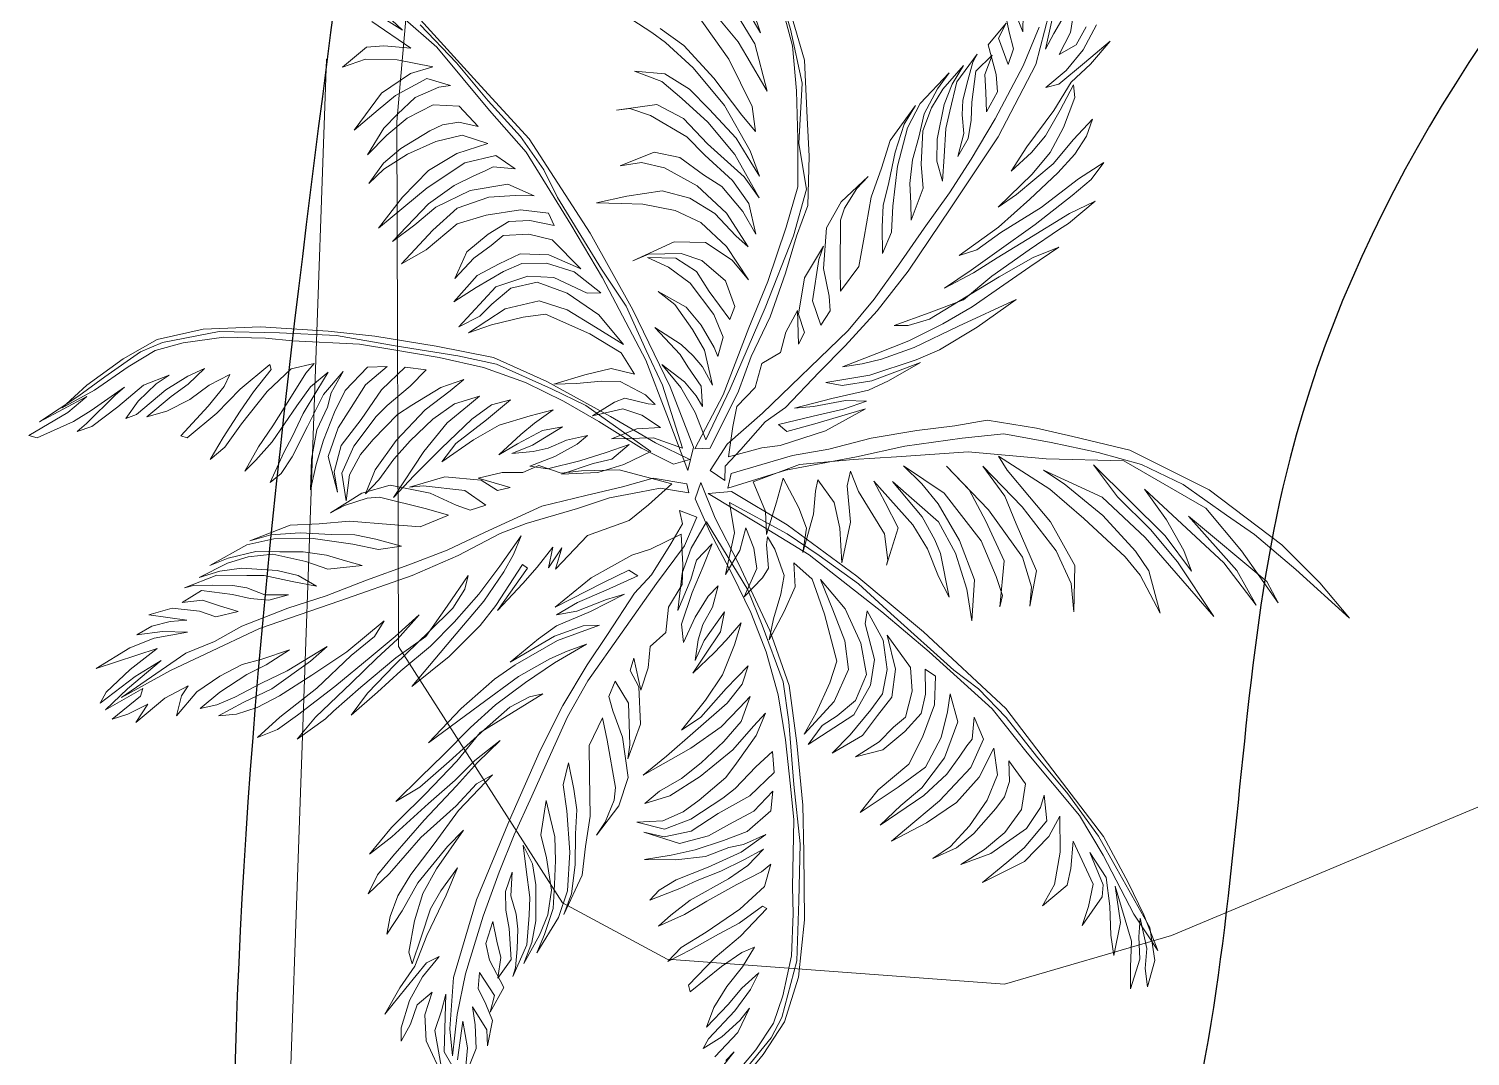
# Model space of a CAD drawing. Header units: millimetres. Extents: x 72 to 2826, y -203 to 794.
# Drawn here: x 1674.65 to 1683.88, y 337.68 to 344.25 of the extents above; entities that cross this region are included whole.
import ezdxf

# ---------------------------------------------------------------- set-up
doc = ezdxf.new("R2010")
doc.units = ezdxf.units.MM
doc.layers.add('01_Fina', color=250, linetype='Continuous', lineweight=15)
doc.layers.add('2D VEGETACION', color=74, linetype='Continuous', lineweight=5)

# ---------------------------------------------------------------- blocks, each defined once
blk = doc.blocks.new('A-19')
at = {"layer": '2D VEGETACION'}
for points in [[(0.0015, 0.0278), (-0.0009, 0.1149), (0.0033, 0.1653), (0.003, 0.2253), (0.0087, 0.2883), (0.0156, 0.3399), (0.0192, 0.3846), (0.0468, 0.4471), (0.0704, 0.4926), (0.1082, 0.5631), (0.1877, 0.6544), (0.2856, 0.7318), (0.3487, 0.7691), (0.4059, 0.796), (0.3228, 0.7418), (0.2623, 0.6993), (0.2272, 0.6687), (0.1717, 0.6222), (0.131, 0.5739), (0.1002, 0.5207), (0.071, 0.4617), (0.0431, 0.4023), (0.0344, 0.3455), (0.0252, 0.267), (0.0228, 0.1992), (0.0162, 0.1014), (0.02, 0.0183), (0.0015, 0.0278), (0.0015, 0.0278)], [(0.0203, 0.0539), (0.0636, 0.0603), (0.0947, 0.0535), (0.0553, 0.0779), (0.0256, 0.0951), (0.0702, 0.1054), (0.0999, 0.1087), (0.1309, 0.0953), (0.0837, 0.1225), (0.0539, 0.1332), (0.0397, 0.1405), (0.0753, 0.154), (0.1114, 0.1528), (0.1577, 0.1435), (0.1069, 0.169), (0.058, 0.1771), (0.0395, 0.1866), (0.0691, 0.1899), (0.134, 0.2097), (0.1704, 0.2054), (0.1764, 0.2018), (0.131, 0.2298), (0.0929, 0.2215), (0.061, 0.214), (0.1319, 0.2506), (0.1687, 0.2615), (0.2093, 0.2667), (0.2403, 0.2738), (0.1795, 0.2774), (0.1594, 0.2744), (0.1248, 0.2656), (0.0676, 0.2386), (0.137, 0.2853), (0.1843, 0.2969), (0.2357, 0.2996), (0.2795, 0.2955), (0.226, 0.3133), (0.1688, 0.3068), (0.1128, 0.2911), (0.0811, 0.2762), (0.0507, 0.2586), (0.1009, 0.3027), (0.1769, 0.3353), (0.2293, 0.3428), (0.2563, 0.3448), (0.2705, 0.3375), (0.2109, 0.3589), (0.1524, 0.3485), (0.1051, 0.337), (0.0659, 0.3152), (0.1382, 0.3558), (0.2128, 0.3845), (0.2551, 0.3862), (0.2797, 0.3773), (0.2353, 0.3984), (0.1663, 0.3873), (0.1258, 0.3822), (0.0788, 0.3632), (0.1458, 0.4013), (0.2156, 0.431), (0.2641, 0.4399), (0.3027, 0.4334), (0.2418, 0.4509), (0.1757, 0.4337), (0.1352, 0.4146), (0.0921, 0.3943), (0.0706, 0.3874), (0.132, 0.4442), (0.1824, 0.4788), (0.2477, 0.5203), (0.2767, 0.534), (0.334, 0.5471), (0.274, 0.5467), (0.2437, 0.5357), (0.1851, 0.5048), (0.1298, 0.4647), (0.1049, 0.4423), (0.1609, 0.5106), (0.2289, 0.5534), (0.357, 0.617), (0.2719, 0.5877), (0.22, 0.5632), (0.1653, 0.5309), (0.1148, 0.5103), (0.2334, 0.5803), (0.2892, 0.6034), (0.2595, 0.6001), (0.2127, 0.5877), (0.1644, 0.5692), (0.2894, 0.6486), (0.3566, 0.6771), (0.3041, 0.6631), (0.2156, 0.6181), (0.3288, 0.6995), (0.3608, 0.707), (0.2796, 0.6762), (0.2109, 0.6439), (0.1201, 0.5516), (0.0908, 0.4495), (0.0545, 0.3486), (0.0366, 0.252), (0.0253, 0.1939), (0.0132, 0.1215), (0.0203, 0.0539), (0.0203, 0.0539)], [(-0.0211, 0.0301), (-0.0218, 0.0771), (-0.0186, 0.1022), (-0.0223, 0.1672), (-0.0379, 0.2276), (-0.0352, 0.1557), (-0.0348, 0.1161), (-0.0467, 0.1072), (-0.0461, 0.156), (-0.0447, 0.1986), (-0.0474, 0.2317), (-0.0558, 0.204), (-0.0586, 0.1597), (-0.0627, 0.1341), (-0.0628, 0.1868), (-0.0611, 0.2381), (-0.0666, 0.2678), (-0.0798, 0.3164), (-0.0723, 0.2457), (-0.0767, 0.205), (-0.0863, 0.1843), (-0.0806, 0.2451), (-0.0851, 0.3117), (-0.0904, 0.3458), (-0.107, 0.4036), (-0.1304, 0.4646), (-0.1149, 0.3794), (-0.1021, 0.3134), (-0.0979, 0.2659), (-0.0981, 0.2389), (-0.1013, 0.2116), (-0.1067, 0.2618), (-0.1126, 0.3085), (-0.1236, 0.3592), (-0.1361, 0.4038), (-0.1541, 0.4534), (-0.1688, 0.4938), (-0.1848, 0.539), (-0.18, 0.5014), (-0.1664, 0.4498), (-0.1478, 0.3876), (-0.1344, 0.3433), (-0.133, 0.3128), (-0.1382, 0.2942), (-0.1427, 0.3448), (-0.148, 0.395), (-0.1696, 0.4407), (-0.1918, 0.4991), (-0.2085, 0.546), (-0.213, 0.5601), (-0.2333, 0.6032), (-0.226, 0.5647), (-0.2061, 0.4999), (-0.1919, 0.4539), (-0.1802, 0.4175), (-0.1703, 0.3737), (-0.1846, 0.4154), (-0.2002, 0.4553), (-0.2232, 0.5155), (-0.2488, 0.5744), (-0.2633, 0.6052), (-0.2815, 0.6278), (-0.2685, 0.5887), (-0.2437, 0.5294), (-0.2243, 0.4676), (-0.2095, 0.4295), (-0.2083, 0.4042), (-0.2321, 0.4661), (-0.2584, 0.5172), (-0.2834, 0.5634), (-0.3023, 0.5921), (-0.3223, 0.6139), (-0.3428, 0.6279), (-0.3223, 0.5956), (-0.297, 0.5602), (-0.2692, 0.5013), (-0.2589, 0.4728), (-0.2907, 0.5288), (-0.3131, 0.5602), (-0.3416, 0.5865), (-0.3772, 0.6117), (-0.3945, 0.6143), (-0.3659, 0.5879), (-0.3366, 0.5598), (-0.3197, 0.5355), (-0.3018, 0.5021), (-0.3285, 0.5314), (-0.3674, 0.5797), (-0.3989, 0.6122), (-0.416, 0.6439), (-0.4396, 0.6779), (-0.4201, 0.6366), (-0.4006, 0.5953), (-0.4006, 0.577), (-0.4159, 0.6095), (-0.4374, 0.6392), (-0.466, 0.6655)], [(-0.4667, 0.6512), (-0.4467, 0.6316), (-0.4399, 0.6057), (-0.4647, 0.6285), (-0.497, 0.6423)], [(-0.4891, 0.6256), (-0.4691, 0.606), (-0.4516, 0.5895), (-0.5213, 0.6254)], [(-0.506, 0.5724), (-0.4822, 0.5654), (-0.5197, 0.5606)], [(-0.5109, 0.5486), (-0.4865, 0.5472), (-0.463, 0.5475), (-0.4442, 0.5349), (-0.4821, 0.531), (-0.4992, 0.5466), (-0.4768, 0.5152), (-0.435, 0.5156), (-0.4116, 0.5115), (-0.3886, 0.4901), (-0.415, 0.496), (-0.4389, 0.5008), (-0.4616, 0.517), (-0.4465, 0.4897), (-0.4068, 0.474), (-0.3831, 0.4669), (-0.3598, 0.4564), (-0.3398, 0.4368), (-0.3677, 0.4527), (-0.3933, 0.4567), (-0.4123, 0.4628), (-0.4368, 0.476), (-0.4591, 0.4891), (-0.4685, 0.4976), (-0.4385, 0.4612), (-0.4024, 0.4417), (-0.3809, 0.4303), (-0.3442, 0.4186), (-0.3122, 0.4079), (-0.3409, 0.4072), (-0.3695, 0.4153), (-0.4129, 0.4367), (-0.4373, 0.4543), (-0.4582, 0.4756), (-0.4337, 0.4398), (-0.4129, 0.4185), (-0.3855, 0.3991), (-0.3414, 0.3855), (-0.3098, 0.38), (-0.2713, 0.353), (-0.2942, 0.3583), (-0.3206, 0.3641), (-0.3508, 0.3757), (-0.3787, 0.3916), (-0.4075, 0.407), (-0.4361, 0.4333), (-0.4534, 0.4542), (-0.4228, 0.4052), (-0.3947, 0.3798), (-0.3478, 0.3534), (-0.2965, 0.3336), (-0.2624, 0.3228), (-0.2372, 0.3035), (-0.2726, 0.3126), (-0.3003, 0.321), (-0.3291, 0.3365), (-0.3669, 0.3552), (-0.4008, 0.3768), (-0.4216, 0.3982), (-0.384, 0.3525), (-0.3505, 0.3317), (-0.3158, 0.3083), (-0.265, 0.285), (-0.228, 0.268), (-0.2017, 0.2352), (-0.232, 0.2425), (-0.296, 0.2596), (-0.3102, 0.269), (-0.3318, 0.2922), (-0.344, 0.3112), (-0.3198, 0.2667), (-0.2904, 0.2386), (-0.2378, 0.2204), (-0.1991, 0.2182), (-0.1792, 0.2147), (-0.1635, 0.1974), (-0.1988, 0.1947), (-0.2513, 0.2172), (-0.2672, 0.228), (-0.2319, 0.192), (-0.1858, 0.1718), (-0.1597, 0.1734), (-0.1464, 0.1613), (-0.191, 0.1715), (-0.1663, 0.1487), (-0.1414, 0.1346), (-0.1334, 0.1062), (-0.1037, 0.089), (-0.0849, 0.0581), (-0.0599, 0.0462), (-0.0211, 0.0301), (-0.0211, 0.0301)], [(-0.1021, 0.179), (-0.1281, 0.2227), (-0.1634, 0.277), (-0.2052, 0.3315), (-0.2743, 0.4096), (-0.3519, 0.4967), (-0.4346, 0.5717), (-0.4961, 0.6061)], [(-0.4825, 0.5889), (-0.4372, 0.5543), (-0.3767, 0.499), (-0.3316, 0.4536), (-0.2943, 0.4131), (-0.2566, 0.3674), (-0.2163, 0.3208), (-0.1795, 0.2769), (-0.1474, 0.2318), (-0.0676, 0.0899), (-0.0385, 0.0327), (-0.0096, 0.0011), (0.0086, 0.0172), (-0.01, 0.0224), (-0.0268, 0.0489), (-0.055, 0.0905), (-0.0668, 0.1225), (-0.1021, 0.179), (-0.1021, 0.179)], [(0.0257, 0.022), (0.0889, 0.0841), (0.1807, 0.1586), (0.2771, 0.2277), (0.4069, 0.3105), (0.5049, 0.3513), (0.6099, 0.3954), (0.6794, 0.4121), (0.7275, 0.4219), (0.7794, 0.4281), (0.7229, 0.4089), (0.6345, 0.3888), (0.5741, 0.371), (0.4729, 0.3233), (0.4026, 0.2923), (0.3058, 0.2284), (0.2364, 0.1795), (0.1359, 0.1031), (0.0776, 0.0465), (0.0202, -0.0096), (0.0257, 0.022), (0.0257, 0.022)], [(0.0395, 0.0156), (0.0812, 0.0116), (0.1332, -0.0144), (0.1064, 0.0128), (0.0785, 0.0287), (0.1082, 0.0319), (0.1364, 0.0291), (0.1693, 0.0027), (0.1504, 0.0335), (0.1398, 0.0447), (0.1081, 0.0502), (0.0978, 0.0539), (0.1166, 0.0596), (0.155, 0.0626), (0.1782, 0.052), (0.2083, 0.034), (0.2349, 0.0207), (0.2026, 0.0506), (0.1735, 0.0735), (0.1415, 0.0799), (0.1693, 0.0984), (0.2199, 0.1029), (0.2864, 0.1031), (0.3126, 0.0864), (0.3476, 0.0577), (0.3714, 0.0346), (0.3387, 0.0858), (0.3011, 0.1154), (0.262, 0.1206), (0.2171, 0.1155), (0.1726, 0.1096), (0.2201, 0.132), (0.2708, 0.1409), (0.3142, 0.1377), (0.3446, 0.1144), (0.3587, 0.0845), (0.3664, 0.0612), (0.3867, 0.0364), (0.3631, 0.107), (0.3295, 0.1395), (0.2972, 0.1533), (0.2467, 0.1532), (0.2303, 0.1605), (0.2745, 0.1717), (0.3144, 0.1668), (0.345, 0.1522), (0.3623, 0.1314), (0.3881, 0.0951), (0.4065, 0.0651), (0.3932, 0.1115), (0.3721, 0.1381), (0.3526, 0.1633), (0.3169, 0.1777), (0.269, 0.1787), (0.3199, 0.1985), (0.352, 0.1921), (0.3838, 0.1748), (0.3929, 0.1555), (0.4076, 0.1312), (0.4194, 0.0948), (0.4194, 0.1335), (0.4028, 0.1687), (0.3843, 0.1966), (0.3602, 0.2089), (0.3273, 0.217), (0.3402, 0.2285), (0.3778, 0.2172), (0.4163, 0.1902), (0.4475, 0.1629), (0.4707, 0.1136), (0.4943, 0.0818), (0.474, 0.141), (0.4571, 0.1836), (0.423, 0.2148), (0.3912, 0.2321), (0.3684, 0.2417), (0.408, 0.2421), (0.4512, 0.212), (0.4829, 0.1721), (0.4991, 0.1378), (0.5183, 0.1039), (0.4938, 0.1719), (0.4738, 0.2097), (0.4543, 0.2328), (0.4429, 0.2457), (0.4361, 0.2554), (0.4076, 0.2656), (0.4399, 0.2701), (0.4728, 0.2437), (0.5064, 0.1907), (0.533, 0.1344), (0.5429, 0.1133), (0.5311, 0.1658), (0.5143, 0.2127), (0.4887, 0.2512), (0.4554, 0.2806), (0.4918, 0.2763), (0.5218, 0.2539), (0.5498, 0.2219), (0.5704, 0.1897), (0.5802, 0.162), (0.5744, 0.197), (0.5612, 0.2251), (0.5359, 0.2627), (0.5232, 0.2782), (0.5048, 0.2899), (0.4771, 0.2962), (0.5135, 0.3102), (0.5458, 0.2964), (0.5708, 0.2662), (0.5862, 0.2337), (0.5979, 0.1973), (0.5937, 0.2405), (0.5843, 0.2651), (0.5728, 0.2962), (0.5499, 0.322), (0.5349, 0.331), (0.5696, 0.3259), (0.5978, 0.2865), (0.6111, 0.2584), (0.6293, 0.2196), (0.616, 0.2822), (0.5913, 0.3232), (0.5682, 0.3446), (0.6158, 0.3326), (0.6567, 0.3143), (0.6806, 0.2911), (0.6619, 0.3307), (0.6408, 0.3412), (0.6059, 0.3538), (0.6692, 0.3654), (0.6972, 0.3517), (0.7203, 0.3368), (0.6894, 0.3727), (0.6739, 0.3783), (0.6263, 0.372), (0.6653, 0.385), (0.7044, 0.3798), (0.7429, 0.3711), (0.7711, 0.3682), (0.7294, 0.3883), (0.6795, 0.3938), (0.7578, 0.3964), (0.7915, 0.3865), (0.8209, 0.3788), (0.7845, 0.4014), (0.7546, 0.4078), (0.7304, 0.4157), (0.773, 0.4143), (0.7989, 0.405), (0.8241, 0.4018), (0.7915, 0.4209), (0.7463, 0.4254), (0.6574, 0.4017), (0.6076, 0.389), (0.5413, 0.3631), (0.4806, 0.3344), (0.419, 0.3076), (0.3714, 0.2808), (0.3386, 0.2546), (0.2419, 0.1907), (0.1915, 0.1583), (0.1405, 0.116), (0.101, 0.0812), (0.0395, 0.0156), (0.0395, 0.0156)], [(-0.0517, 0.006), (-0.0914, 0.0012), (-0.1295, -0.0092), (-0.1664, -0.0266), (-0.1358, -0.0025), (-0.113, 0.0083), (-0.0968, 0.0127), (-0.1241, 0.0181), (-0.1543, 0.007), (-0.1732, 0.0014), (-0.2177, -0.0228), (-0.1861, 0.006), (-0.1671, 0.0182), (-0.1495, 0.0265), (-0.1215, 0.0333), (-0.1707, 0.0348), (-0.2022, 0.0264), (-0.2413, 0.0112), (-0.2643, -0.0061), (-0.234, 0.0254), (-0.2049, 0.0391), (-0.1708, 0.0487), (-0.1577, 0.0506), (-0.1813, 0.0642), (-0.2145, 0.0593), (-0.2641, 0.0391), (-0.2929, 0.0159), (-0.3126, -0.0085), (-0.3022, 0.0287), (-0.2773, 0.0512), (-0.2466, 0.0614), (-0.2023, 0.079), (-0.2181, 0.0899), (-0.2552, 0.0864), (-0.2901, 0.0624), (-0.3064, 0.0375), (-0.3169, -0.0062), (-0.3135, -0.0293), (-0.3243, 0.0322), (-0.3125, 0.0733), (-0.2801, 0.1026), (-0.2484, 0.1175), (-0.3001, 0.0996), (-0.3408, 0.074), (-0.3654, 0.0441), (-0.385, 0.0036), (-0.3931, -0.0249), (-0.4025, -0.0573), (-0.4011, -0.0147), (-0.3961, 0.0339), (-0.3766, 0.0678), (-0.3477, 0.0954), (-0.3111, 0.1159), (-0.2921, 0.1281), (-0.3443, 0.111), (-0.3906, 0.0816), (-0.4258, 0.0446), (-0.4404, 0.0162), (-0.4437, -0.0133), (-0.45, 0.0364), (-0.434, 0.0687), (-0.4029, 0.0941), (-0.3812, 0.114), (-0.3407, 0.1331), (-0.3065, 0.1428), (-0.3492, 0.1442), (-0.3856, 0.1302), (-0.4284, 0.1025), (-0.4588, 0.0849), (-0.4998, 0.0441), (-0.516, 0.0192), (-0.5182, 0.001), (-0.5121, 0.0566), (-0.4845, 0.0868), (-0.4426, 0.1098), (-0.3861, 0.1472), (-0.3532, 0.1595), (-0.4192, 0.1423), (-0.4711, 0.1178), (-0.5113, 0.0914), (-0.5405, 0.0711), (-0.5639, 0.0386), (-0.55, 0.0775), (-0.521, 0.1051), (-0.488, 0.1239), (-0.44, 0.1498), (-0.4032, 0.1607), (-0.3817, 0.1676), (-0.4187, 0.1641), (-0.4875, 0.1456), (-0.5482, 0.117), (-0.591, 0.0893), (-0.6088, 0.0744), (-0.6412, 0.0452)], [(-0.6115, 0.0871), (-0.5805, 0.1125), (-0.5272, 0.1409), (-0.4688, 0.1652), (-0.4424, 0.1777), (-0.4766, 0.1819), (-0.547, 0.167), (-0.6155, 0.1412)], [(-0.615, 0.1629), (-0.5666, 0.1857), (-0.5447, 0.1918), (-0.4917, 0.2071), (-0.5583, 0.2069), (-0.6017, 0.1939)], [(-0.6271, 0.2023), (-0.5711, 0.218), (-0.6325, 0.2138)], [(-0.6481, 0.2559), (-0.5658, 0.2592), (-0.4902, 0.2562), (-0.4116, 0.2309), (-0.3486, 0.2251), (-0.2911, 0.192), (-0.2059, 0.13), (-0.1106, 0.0556), (-0.0517, 0.006), (-0.0517, 0.006)], [(-0.039, 0.0087), (-0.1047, 0.0659), (-0.1462, 0.0947), (-0.1923, 0.1332), (-0.2446, 0.1688), (-0.2897, 0.1959), (-0.3265, 0.2216), (-0.3913, 0.2404), (-0.4424, 0.2508), (-0.5199, 0.2669), (-0.6418, 0.2632)], [(-0.6059, 0.2554), (-0.5428, 0.2561), (-0.4821, 0.246), (-0.4181, 0.2311), (-0.3545, 0.2148), (-0.3051, 0.1854), (-0.2396, 0.1421), (-0.1848, 0.1013), (-0.1052, 0.0442), (-0.0434, -0.0116), (-0.039, 0.0087), (-0.039, 0.0087)], [(0.0228, -0.0288), (0.0033, -0.0157), (0.0551, -0.0089), (0.1244, 0.0065), (0.2228, 0.0249), (0.3021, 0.0316), (0.3811, 0.022), (0.4649, 0.0086), (0.5278, -0.0063), (0.6172, -0.0289), (0.6912, -0.0563), (0.7454, -0.0904), (0.7812, -0.1299), (0.8181, -0.1804)], [(0.8047, -0.1829), (0.7723, -0.1377), (0.7432, -0.1054), (0.7103, -0.0835), (0.6604, -0.0582), (0.6056, -0.0417), (0.5695, -0.0332), (0.4813, -0.0087), (0.4357, -0.0015), (0.3728, 0.0078), (0.3107, 0.014), (0.2496, 0.0129), (0.1922, 0.006), (0.1373, -0.005), (0.0714, -0.0205), (0.0228, -0.0288), (0.0228, -0.0288)], [(0.0571, -0.0214), (0.0868, -0.051), (0.1166, -0.0715), (0.1645, -0.0899), (0.128, -0.0622), (0.1044, -0.0481), (0.0881, -0.0216), (0.1152, -0.0415), (0.1457, -0.065), (0.1837, -0.0895), (0.2089, -0.0934), (0.1793, -0.0694), (0.1561, -0.0448), (0.1459, -0.0283), (0.1721, -0.0429), (0.1917, -0.0617), (0.2102, -0.0732), (0.2365, -0.0843), (0.2134, -0.0655), (0.1826, -0.0285), (0.2073, -0.0407), (0.233, -0.0694), (0.2524, -0.0917), (0.2327, -0.0559), (0.2204, -0.036), (0.2024, -0.0105), (0.2296, -0.0269), (0.2651, -0.053), (0.2924, -0.0842), (0.3241, -0.1263), (0.3136, -0.0962), (0.2843, -0.0526), (0.2618, -0.0161), (0.284, -0.0299), (0.3039, -0.0565), (0.3299, -0.1079), (0.3533, -0.1551), (0.3706, -0.1924), (0.3511, -0.12), (0.3333, -0.0726), (0.3144, -0.042), (0.3031, -0.0238), (0.3329, -0.0443), (0.3535, -0.0739), (0.3743, -0.1113), (0.388, -0.1428), (0.3971, -0.1761), (0.4084, -0.2), (0.407, -0.1643), (0.3919, -0.1176), (0.3676, -0.0652), (0.3434, -0.0298), (0.3307, -0.0091), (0.3569, -0.0295), (0.3867, -0.0648), (0.402, -0.084), (0.4229, -0.1271), (0.4325, -0.152), (0.4374, -0.1821), (0.4305, -0.2172), (0.4493, -0.1828), (0.4449, -0.1443), (0.4283, -0.0951), (0.4196, -0.0754), (0.3981, -0.0406), (0.3834, -0.0131), (0.4118, -0.0184), (0.4342, -0.0584), (0.4468, -0.1066), (0.461, -0.1481), (0.4591, -0.1858), (0.4461, -0.211), (0.4733, -0.168), (0.4731, -0.1269), (0.465, -0.0953), (0.4561, -0.0586), (0.4361, -0.0263), (0.4614, -0.0358), (0.4806, -0.0743), (0.4845, -0.1085), (0.4869, -0.1493), (0.486, -0.183), (0.4822, -0.2196), (0.4934, -0.1784), (0.4994, -0.1381), (0.4955, -0.104), (0.4967, -0.0838), (0.4911, -0.0506), (0.506, -0.0895), (0.5143, -0.1381), (0.5202, -0.1847), (0.5282, -0.2107), (0.5379, -0.2264), (0.5327, -0.1828), (0.5282, -0.157), (0.5242, -0.1228), (0.5168, -0.0885), (0.5098, -0.0586), (0.5261, -0.0851), (0.5367, -0.1151), (0.5519, -0.1732), (0.5651, -0.2039), (0.5752, -0.2239), (0.5687, -0.1856), (0.5591, -0.1516), (0.5472, -0.1063), (0.5391, -0.0691), (0.5321, -0.054), (0.5593, -0.0703), (0.5808, -0.1108), (0.5995, -0.1632), (0.6116, -0.2015), (0.6254, -0.2238), (0.6175, -0.1887), (0.6068, -0.1473), (0.5992, -0.1165), (0.5846, -0.0798), (0.5894, -0.0746), (0.6169, -0.1193), (0.6363, -0.1599), (0.6639, -0.2046), (0.6731, -0.2047), (0.6503, -0.1548), (0.6387, -0.123), (0.6361, -0.1041), (0.6582, -0.127), (0.6786, -0.1544), (0.7018, -0.179), (0.7255, -0.1952), (0.703, -0.1588), (0.686, -0.135), (0.6714, -0.1075), (0.6907, -0.1241), (0.7138, -0.1521), (0.7414, -0.1968), (0.7523, -0.2072), (0.7436, -0.1783), (0.7279, -0.1491), (0.715, -0.1319), (0.7433, -0.1556), (0.7674, -0.1945)], [(0.7762, -0.1811), (0.7675, -0.167), (0.8003, -0.2108)], [(0.7976, -0.1621), (0.7618, -0.1133), (0.7386, -0.0923), (0.6687, -0.0531), (0.5901, -0.0296), (0.5153, -0.0083), (0.4348, 0.0037), (0.35, 0.0188), (0.2949, 0.0248), (0.2131, 0.0166), (0.1613, 0.0098), (0.0571, -0.0214), (0.0571, -0.0214)], [(-0.046, -0.0129), (-0.1337, -0.023), (-0.2487, -0.0461), (-0.3646, -0.076), (-0.5106, -0.1245), (-0.6036, -0.1737), (-0.7053, -0.227), (-0.7619, -0.2688), (-0.7997, -0.3006), (-0.8383, -0.3371), (-0.7871, -0.3043), (-0.715, -0.2499), (-0.6637, -0.2149), (-0.5616, -0.1668), (-0.4939, -0.1327), (-0.383, -0.0987), (-0.3015, -0.0753), (-0.1777, -0.0459), (-0.0979, -0.0373), (-0.0172, -0.0283), (-0.046, -0.0129), (-0.046, -0.0129)], [(-0.0485, -0.028), (-0.072, -0.0627), (-0.0854, -0.1185), (-0.0898, -0.0819), (-0.0834, -0.0499), (-0.1061, -0.0702), (-0.121, -0.0934), (-0.1224, -0.136), (-0.1329, -0.1022), (-0.1347, -0.087), (-0.1193, -0.0582), (-0.116, -0.0491), (-0.1319, -0.0587), (-0.1582, -0.0873), (-0.1649, -0.1119), (-0.1705, -0.1457), (-0.1777, -0.176), (-0.1793, -0.1316), (-0.1784, -0.0947), (-0.163, -0.0659), (-0.1958, -0.076), (-0.2319, -0.1113), (-0.2731, -0.163), (-0.2768, -0.1938), (-0.2774, -0.2381), (-0.2747, -0.2713), (-0.2939, -0.2147), (-0.2928, -0.1669), (-0.2711, -0.133), (-0.2386, -0.1015), (-0.2061, -0.0701), (-0.2536, -0.0925), (-0.2932, -0.1273), (-0.3183, -0.1628), (-0.3192, -0.1998), (-0.3047, -0.2306), (-0.2929, -0.2508), (-0.2858, -0.2819), (-0.3262, -0.2192), (-0.3295, -0.1734), (-0.3187, -0.1393), (-0.2865, -0.1005), (-0.2821, -0.0823), (-0.3193, -0.1106), (-0.3401, -0.144), (-0.3482, -0.1769), (-0.3441, -0.204), (-0.332, -0.2456), (-0.321, -0.2802), (-0.3475, -0.24), (-0.3555, -0.2072), (-0.3617, -0.1757), (-0.3504, -0.1381), (-0.3208, -0.1005), (-0.3689, -0.1286), (-0.3843, -0.1574), (-0.3917, -0.192), (-0.3825, -0.2114), (-0.3719, -0.2386), (-0.3513, -0.2708), (-0.3825, -0.2457), (-0.3986, -0.2114), (-0.4083, -0.1795), (-0.4021, -0.1517), (-0.3874, -0.1212), (-0.4053, -0.1243), (-0.4197, -0.16), (-0.4242, -0.2074), (-0.423, -0.2487), (-0.3993, -0.2989), (-0.3893, -0.3361), (-0.4229, -0.2831), (-0.4438, -0.2435), (-0.4471, -0.1977), (-0.4401, -0.1622), (-0.4335, -0.1375), (-0.4577, -0.1683), (-0.4624, -0.22), (-0.4522, -0.2711), (-0.436, -0.3054), (-0.4216, -0.3406), (-0.4589, -0.2797), (-0.4746, -0.2397), (-0.4808, -0.2104), (-0.4835, -0.1934), (-0.4858, -0.1816), (-0.4756, -0.1531), (-0.5, -0.1743), (-0.501, -0.2178), (-0.481, -0.2761), (-0.4545, -0.3324), (-0.4441, -0.3544), (-0.4771, -0.3119), (-0.5031, -0.2682), (-0.516, -0.2248), (-0.5185, -0.1808), (-0.5383, -0.2117), (-0.5392, -0.2487), (-0.5323, -0.2906), (-0.5205, -0.327), (-0.5067, -0.3517), (-0.5287, -0.3255), (-0.542, -0.2973), (-0.5554, -0.2531), (-0.5588, -0.2343), (-0.5566, -0.2117), (-0.5443, -0.1876), (-0.5778, -0.2056), (-0.5886, -0.2397), (-0.5799, -0.2786), (-0.5645, -0.3112), (-0.5448, -0.3438), (-0.5746, -0.3127), (-0.5884, -0.2902), (-0.6043, -0.2611), (-0.61, -0.2262), (-0.6079, -0.2101), (-0.6255, -0.2389), (-0.614, -0.2861), (-0.6007, -0.3143), (-0.5824, -0.353), (-0.6218, -0.3038), (-0.6377, -0.2586), (-0.6387, -0.2268), (-0.6606, -0.2716), (-0.672, -0.3135), (-0.6693, -0.3466), (-0.6876, -0.3079), (-0.6836, -0.2845), (-0.671, -0.2496), (-0.7198, -0.292)], [(-0.7319, -0.2869), (-0.6977, -0.2546), (-0.7317, -0.276)], [(-0.6988, -0.2293), (-0.6358, -0.1942), (-0.5751, -0.1656), (-0.5165, -0.1348), (-0.4643, -0.1155), (-0.4232, -0.1069), (-0.3132, -0.0733), (-0.2558, -0.0537), (-0.1903, -0.0422), (-0.1387, -0.0329), (-0.0485, -0.028), (-0.0485, -0.028)], [(-0.0307, -0.0454), (-0.031, -0.0219), (-0.065, -0.0616), (-0.1153, -0.1122), (-0.1835, -0.1842), (-0.2337, -0.2465), (-0.2684, -0.3188), (-0.3028, -0.3964), (-0.3251, -0.4563), (-0.3545, -0.5444), (-0.3711, -0.621), (-0.373, -0.6854), (-0.3594, -0.737), (-0.3367, -0.7941), (-0.3155, -0.8346), (-0.3278, -0.7856), (-0.3471, -0.7334), (-0.3592, -0.6918), (-0.3596, -0.6522), (-0.3535, -0.5966), (-0.3375, -0.5418), (-0.3249, -0.5068), (-0.2973, -0.4196), (-0.278, -0.3761), (-0.2523, -0.3188), (-0.2236, -0.2633), (-0.1894, -0.2128), (-0.1519, -0.1692), (-0.1126, -0.1292), (-0.0628, -0.0821), (-0.0307, -0.0454), (-0.0307, -0.0454)], [(-0.0028, -0.2605), (0.0014, -0.2985), (0.0162, -0.3616), (0.0266, -0.4295), (0.0353, -0.5335), (0.0445, -0.6497), (0.0595, -0.7294), (0.0693, -0.7819), (0.0883, -0.8559), (0.0517, -0.7553), (0.0462, -0.7137), (0.0354, -0.672), (0.0274, -0.6052), (0.0241, -0.5503), (0.0171, -0.4915), (0.0113, -0.4302), (0.0054, -0.3741), (-0.0054, -0.3189), (-0.0203, -0.2339), (-0.0191, -0.172), (-0.018, -0.1205), (-0.0191, -0.0772), (0, -0.0344), (0.0126, -0.0348), (-0.0036, -0.0712), (-0.0051, -0.0999), (-0.0079, -0.1416), (-0.0049, -0.1874), (-0.0028, -0.2605), (-0.0028, -0.2605)], [(0.1719, -0.1914), (0.2051, -0.2286), (0.2508, -0.2747), (0.3021, -0.3203), (0.3839, -0.3847), (0.4779, -0.4558), (0.5726, -0.5131), (0.6394, -0.5354), (0.6761, -0.5412), (0.6229, -0.521), (0.5719, -0.4956), (0.502, -0.4526), (0.4492, -0.4165), (0.4049, -0.3838), (0.3599, -0.3468), (0.311, -0.3078), (0.2671, -0.2724), (0.2266, -0.2333), (0.1215, -0.109), (0.0813, -0.0588), (0.0478, -0.0327), (0.0328, -0.0533), (0.0514, -0.0541), (0.0737, -0.0764), (0.1084, -0.1125), (0.1269, -0.1411), (0.1719, -0.1914), (0.1719, -0.1914)], [(-0.005, -0.0541), (0.0149, -0.0923), (0.0289, -0.1233), (0.0344, -0.1838), (0.0676, -0.2377), (0.0416, -0.2216), (0.0637, -0.2465), (0.0378, -0.2335), (0.0588, -0.2609), (0.0756, -0.2857), (0.1025, -0.3285), (0.0566, -0.2742), (0.0504, -0.2797), (0.0954, -0.3291), (0.1163, -0.3565), (0.1467, -0.4084), (0.1737, -0.4678), (0.1237, -0.3974), (0.0853, -0.3434), (0.0534, -0.3067), (0.0338, -0.2881), (0.0118, -0.2716), (0.0444, -0.3102), (0.0744, -0.3476), (0.103, -0.3897), (0.1267, -0.4296), (0.1492, -0.4772), (0.169, -0.5154), (0.1907, -0.5582), (0.1669, -0.5288), (0.139, -0.4832), (0.1069, -0.4268), (0.0841, -0.3866), (0.0631, -0.3644), (0.0461, -0.3553), (0.0795, -0.3935), (0.112, -0.4321), (0.1302, -0.4793), (0.157, -0.5357), (0.1793, -0.5803), (0.1864, -0.5932), (0.2035, -0.6377), (0.1808, -0.6057), (0.1477, -0.5466), (0.1242, -0.5045), (0.1061, -0.4709), (0.0813, -0.4335), (0.1015, -0.4726), (0.1196, -0.5115), (0.1472, -0.5697), (0.172, -0.6289), (0.1842, -0.6607), (0.1879, -0.6895), (0.1688, -0.6531), (0.143, -0.5942), (0.1118, -0.5374), (0.0945, -0.5003), (0.077, -0.482), (0.1053, -0.542), (0.124, -0.5963), (0.1401, -0.6464), (0.1478, -0.6799), (0.1497, -0.7094), (0.1456, -0.7339), (0.1365, -0.6967), (0.1285, -0.654), (0.1051, -0.5931), (0.0916, -0.566), (0.11, -0.6277), (0.1173, -0.6656), (0.1265, -0.7058), (0.1305, -0.7324), (0.13, -0.7555), (0.1147, -0.7239), (0.1008, -0.6823), (0.0949, -0.6533), (0.0831, -0.6172), (0.0858, -0.6568), (0.0861, -0.6848), (0.0938, -0.7183), (0.1065, -0.7541), (0.1315, -0.7893), (0.1065, -0.7759), (0.0955, -0.7635), (0.1039, -0.7989), (0.126, -0.8456), (0.1059, -0.8231), (0.1122, -0.853), (0.1135, -0.8754), (0.093, -0.8301), (0.0835, -0.8244), (0.0989, -0.881), (0.0789, -0.8449), (0.0527, -0.7904), (0.065, -0.8305), (0.0884, -0.8861), (0.0756, -0.8743), (0.0541, -0.8346), (0.0355, -0.7918), (0.041, -0.8793), (0.0254, -0.8279), (0.0211, -0.7921), (0.0242, -0.7461), (0.0149, -0.7788), (0.0107, -0.8138), (0.0041, -0.7913), (0.0045, -0.7651), (0.0084, -0.7428), (-0.0116, -0.7911), (-0.0128, -0.7582), (0.0007, -0.7228), (0.014, -0.7031), (0.0144, -0.6717), (0.0004, -0.6948), (-0.0126, -0.7154), (-0.0165, -0.743), (-0.0259, -0.7132), (-0.0098, -0.6737), (0.0015, -0.6517), (0.01, -0.6276), (0.0096, -0.5996), (0.0018, -0.6307), (-0.0138, -0.6524), (-0.0217, -0.6699), (-0.0291, -0.6968), (-0.035, -0.722), (-0.0354, -0.7346), (-0.0409, -0.6877), (-0.03, -0.6482), (-0.0243, -0.6251), (-0.0065, -0.5901), (0.0079, -0.5596), (-0.0125, -0.5799), (-0.0264, -0.6061), (-0.0418, -0.6527), (-0.0451, -0.6821), (-0.0441, -0.7119), (-0.0531, -0.6695), (-0.0541, -0.6397), (-0.0492, -0.6065), (-0.0285, -0.5653), (-0.0106, -0.5386), (-0.0035, -0.4921), (-0.0155, -0.5123), (-0.0296, -0.5355), (-0.0421, -0.5653), (-0.0499, -0.5964), (-0.0587, -0.6279), (-0.0594, -0.6667), (-0.0563, -0.6937), (-0.0705, -0.6377), (-0.0695, -0.5997), (-0.0561, -0.5477), (-0.035, -0.4969), (-0.0192, -0.4648), (-0.0157, -0.4332), (-0.0336, -0.4651), (-0.0467, -0.491), (-0.0554, -0.5225), (-0.0681, -0.5627), (-0.0758, -0.6022), (-0.0748, -0.632), (-0.0817, -0.5732), (-0.0736, -0.5347), (-0.0666, -0.4934), (-0.0483, -0.4405), (-0.0349, -0.4021), (-0.0405, -0.3605), (-0.0562, -0.3873), (-0.0881, -0.4454), (-0.091, -0.4622), (-0.089, -0.4947), (-0.084, -0.5157), (-0.0994, -0.4675), (-0.1003, -0.4272), (-0.0758, -0.3771), (-0.051, -0.3468), (-0.0397, -0.3299), (-0.041, -0.3075), (-0.0677, -0.3303), (-0.0878, -0.3838), (-0.0909, -0.4027), (-0.0926, -0.3523), (-0.0753, -0.3051), (-0.0561, -0.2873), (-0.0557, -0.2694), (-0.0792, -0.3086), (-0.0785, -0.275), (-0.0715, -0.2473), (-0.0753, -0.2238), (-0.0574, -0.1971), (-0.0534, -0.1695), (-0.0415, -0.1191), (-0.005, -0.0541), (-0.005, -0.0541)], [(0.0646, -0.059), (0.0741, -0.105), (0.0755, -0.1317), (0.0916, -0.1934), (0.118, -0.2511), (0.1021, -0.1797), (0.0942, -0.1409), (0.1049, -0.1307), (0.1128, -0.1779), (0.1194, -0.22), (0.1283, -0.252), (0.1306, -0.2239), (0.1256, -0.1806), (0.1248, -0.1547), (0.1356, -0.2058), (0.1431, -0.2557), (0.154, -0.2839), (0.1753, -0.3297), (0.156, -0.2619), (0.1521, -0.2203), (0.1569, -0.1987), (0.1627, -0.2595), (0.1805, -0.3236), (0.1921, -0.356), (0.2197, -0.4105), (0.2536, -0.4652), (0.2216, -0.385), (0.1972, -0.3234), (0.1844, -0.2761), (0.1801, -0.2504), (0.1776, -0.2222), (0.1915, -0.271), (0.2074, -0.316), (0.2264, -0.3635), (0.2478, -0.4044), (0.2749, -0.4497), (0.2961, -0.4872), (0.3203, -0.5286), (0.3093, -0.492), (0.2854, -0.4444), (0.2555, -0.3868), (0.2348, -0.3453), (0.2276, -0.3156), (0.2285, -0.297), (0.2432, -0.3452), (0.2579, -0.3935), (0.2877, -0.4343), (0.3204, -0.4875), (0.3457, -0.5305), (0.3528, -0.5434), (0.3808, -0.5819), (0.3656, -0.5461), (0.3339, -0.4861), (0.3121, -0.443), (0.2929, -0.4101), (0.2755, -0.3698), (0.2968, -0.4072), (0.3205, -0.443), (0.3544, -0.4977), (0.3912, -0.5515), (0.4107, -0.5782), (0.4328, -0.597), (0.4132, -0.5619), (0.3764, -0.5081), (0.3464, -0.4505), (0.3247, -0.4158), (0.3181, -0.3918), (0.3537, -0.4489), (0.3892, -0.4927), (0.4218, -0.534), (0.4457, -0.5587), (0.4702, -0.5757), (0.4923, -0.5861), (0.4668, -0.5578), (0.4353, -0.5278), (0.3974, -0.4759), (0.3815, -0.449), (0.4232, -0.4981), (0.4511, -0.5247), (0.4841, -0.5452), (0.5237, -0.5632), (0.5404, -0.5631), (0.5082, -0.542), (0.4741, -0.5199), (0.4535, -0.5), (0.429, -0.4697), (0.4614, -0.4943), (0.5081, -0.5336), (0.5444, -0.5602), (0.5679, -0.5876), (0.5975, -0.6166), (0.5705, -0.5796), (0.5442, -0.5435), (0.5402, -0.5247), (0.5614, -0.5538), (0.5881, -0.5789), (0.6211, -0.5994), (0.6391, -0.6043), (0.6197, -0.5859), (0.5964, -0.5704), (0.5848, -0.5463), (0.612, -0.5638), (0.6471, -0.5707), (0.7015, -0.5612), (0.6362, -0.5558), (0.6129, -0.5403), (0.5924, -0.5287), (0.6676, -0.551), (0.7047, -0.5408)], [(0.6832, -0.536), (0.6335, -0.5157), (0.6706, -0.5187), (0.7081, -0.5323), (0.6744, -0.5075), (0.6428, -0.5004), (0.6181, -0.498), (0.6533, -0.4868), (0.6748, -0.4915), (0.6432, -0.4761), (0.619, -0.4793), (0.596, -0.4841), (0.5749, -0.4766), (0.6108, -0.4648), (0.6313, -0.4764), (0.6034, -0.4497), (0.5623, -0.4593), (0.5387, -0.4584), (0.5121, -0.4417), (0.5397, -0.4432), (0.5627, -0.4433), (0.5888, -0.4544), (0.5689, -0.4304), (0.527, -0.4224), (0.5015, -0.4205), (0.4767, -0.4145), (0.4534, -0.399), (0.4845, -0.4088), (0.5104, -0.408), (0.5308, -0.4112), (0.5568, -0.4187), (0.5812, -0.4274), (0.592, -0.434), (0.5548, -0.4045), (0.5165, -0.3915), (0.4932, -0.3844), (0.455, -0.3798), (0.4216, -0.3753), (0.4497, -0.3692), (0.4784, -0.3723), (0.5259, -0.3847), (0.5532, -0.3973), (0.5782, -0.4151), (0.5462, -0.3844), (0.5225, -0.3667), (0.4911, -0.3535), (0.4466, -0.3486), (0.414, -0.3483), (0.3703, -0.3296), (0.3946, -0.33), (0.4216, -0.3307), (0.4532, -0.3378), (0.4844, -0.3475), (0.5156, -0.3573), (0.5472, -0.3776), (0.569, -0.3942), (0.5295, -0.3532), (0.4973, -0.3321), (0.4469, -0.3159), (0.3914, -0.3058), (0.3558, -0.3016), (0.3282, -0.2869), (0.3648, -0.2891), (0.3935, -0.2922), (0.4247, -0.302), (0.4654, -0.3132), (0.5028, -0.3281), (0.5272, -0.3452), (0.4816, -0.3074), (0.4449, -0.2933), (0.4064, -0.2768), (0.3521, -0.2634), (0.3125, -0.2538), (0.2806, -0.2265), (0.3117, -0.2279), (0.377, -0.2332), (0.3935, -0.2393), (0.4197, -0.2587), (0.4338, -0.2749), (0.4025, -0.2351), (0.3683, -0.2131), (0.313, -0.2065), (0.2748, -0.2103), (0.2546, -0.2106), (0.2365, -0.1973), (0.27, -0.1872), (0.3259, -0.1995), (0.3435, -0.2071), (0.3021, -0.1783), (0.2522, -0.1677), (0.2276, -0.1736), (0.2124, -0.1643), (0.2573, -0.1664), (0.2301, -0.149), (0.2024, -0.139), (0.1897, -0.1134), (0.1568, -0.1013), (0.1317, -0.0751), (0.1057, -0.0675), (0.0646, -0.059), (0.0646, -0.059)], [(-0.0552, -0.0709), (-0.047, -0.1112), (-0.0456, -0.1482), (-0.0559, -0.1971), (-0.0592, -0.1513), (-0.0586, -0.1253), (-0.0719, -0.0971), (-0.0692, -0.1302), (-0.0674, -0.1681), (-0.0676, -0.2134), (-0.0772, -0.2362), (-0.0816, -0.1996), (-0.09, -0.1659), (-0.0979, -0.1492), (-0.099, -0.1787), (-0.0948, -0.2058), (-0.0957, -0.2266), (-0.1003, -0.2557), (-0.104, -0.2252), (-0.1181, -0.1791), (-0.1201, -0.2069), (-0.1109, -0.2446), (-0.1029, -0.273), (-0.1221, -0.2369), (-0.1325, -0.2149), (-0.144, -0.1859), (-0.1438, -0.2181), (-0.1422, -0.2626), (-0.1314, -0.3015), (-0.1134, -0.3511), (-0.1328, -0.3259), (-0.1535, -0.2775), (-0.1717, -0.2388), (-0.1719, -0.2658), (-0.1596, -0.2965), (-0.1316, -0.3468), (-0.1048, -0.3922), (-0.0829, -0.4271), (-0.133, -0.3711), (-0.1629, -0.3304), (-0.1783, -0.2978), (-0.1874, -0.2785), (-0.1856, -0.3142), (-0.1729, -0.348), (-0.152, -0.3855), (-0.1335, -0.4133), (-0.1111, -0.4404), (-0.0972, -0.4629), (-0.1255, -0.4418), (-0.1572, -0.4041), (-0.1879, -0.3551), (-0.2044, -0.3155), (-0.2147, -0.2935), (-0.212, -0.3267), (-0.1987, -0.3709), (-0.1914, -0.3933), (-0.1666, -0.4343), (-0.151, -0.456), (-0.128, -0.4774), (-0.0948, -0.4908), (-0.133, -0.4873), (-0.1642, -0.4622), (-0.1959, -0.4223), (-0.2068, -0.4038), (-0.2243, -0.3668), (-0.2402, -0.3399), (-0.2512, -0.3667), (-0.2295, -0.4059), (-0.1969, -0.4432), (-0.1694, -0.4786), (-0.1372, -0.4968), (-0.109, -0.4996), (-0.1594, -0.4997), (-0.1941, -0.4763), (-0.2162, -0.4523), (-0.2417, -0.4256), (-0.2583, -0.3904), (-0.2641, -0.4168), (-0.2411, -0.4543), (-0.2159, -0.4758), (-0.1829, -0.5001), (-0.1529, -0.5181), (-0.1215, -0.5345), (-0.1617, -0.5223), (-0.1987, -0.5053), (-0.2252, -0.4834), (-0.2428, -0.4734), (-0.2666, -0.4503), (-0.243, -0.4843), (-0.2064, -0.5165), (-0.1714, -0.5473), (-0.1532, -0.5677), (-0.1449, -0.5853), (-0.1799, -0.5567), (-0.1986, -0.5397), (-0.2251, -0.5178), (-0.2502, -0.492), (-0.271, -0.4706), (-0.2577, -0.4988), (-0.2374, -0.5236), (-0.198, -0.5685), (-0.1795, -0.5963), (-0.1686, -0.6148), (-0.1963, -0.5881), (-0.2192, -0.5623), (-0.2519, -0.5272), (-0.2774, -0.5005), (-0.2875, -0.4859), (-0.2882, -0.5185), (-0.2665, -0.5577), (-0.2323, -0.6029), (-0.2073, -0.6331), (-0.1961, -0.6568), (-0.2208, -0.6319), (-0.2496, -0.6003), (-0.2708, -0.5759), (-0.294, -0.5449), (-0.3014, -0.5452), (-0.279, -0.5927), (-0.2551, -0.632), (-0.2327, -0.6795), (-0.2377, -0.6872), (-0.2671, -0.6408), (-0.2878, -0.6129), (-0.3019, -0.6013), (-0.2947, -0.6324), (-0.2824, -0.6631), (-0.2749, -0.6972), (-0.2743, -0.7259), (-0.2929, -0.6864), (-0.3032, -0.66), (-0.3182, -0.6327), (-0.314, -0.6576), (-0.3035, -0.6913), (-0.2811, -0.7388), (-0.2793, -0.7541), (-0.2983, -0.7319), (-0.3146, -0.702), (-0.322, -0.6818), (-0.3172, -0.7193), (-0.2977, -0.7606), (-0.2804, -0.8019), (-0.2791, -0.8229), (-0.2861, -0.8079), (-0.3142, -0.7598), (-0.3212, -0.7449), (-0.302, -0.7971), (-0.2935, -0.8243), (-0.2843, -0.878), (-0.2902, -0.8883), (-0.3075, -0.8287), (-0.322, -0.7979), (-0.3045, -0.8693), (-0.3257, -0.8083), (-0.3418, -0.7675), (-0.3627, -0.7117), (-0.3672, -0.6794), (-0.3623, -0.6008), (-0.3396, -0.5213), (-0.3166, -0.447), (-0.2827, -0.3729), (-0.2482, -0.2932), (-0.2236, -0.245), (-0.1721, -0.181), (-0.1382, -0.1413), (-0.0552, -0.0709), (-0.0552, -0.0709)]]:
    blk.add_lwpolyline(points, dxfattribs=at)

msp = doc.modelspace()

# ---------------------------------------------------------------- linework, layer by layer
for points, knots in [([(1700.4175, 323.2265), (1696.6236, 323.1641), (1689.4296, 323.0457), (1678.6154, 324.3638), (1675.2738, 334.4492), (1676.4006, 342.7149), (1677.2147, 349.1261), (1677.4299, 351.1975)], [0, 0, 0, 0, 11.783248, 22.342911, 27.984654, 41.20868, 47.373056, 47.373056, 47.373056, 47.373056]), ([(1689.9268, 349.128), (1686.4526, 347.4214), (1681.6441, 342.8045), (1682.8777, 335.6502), (1677.8732, 330.6113), (1676.5693, 331.053)], [30.667977, 30.667977, 30.667977, 30.667977, 41.150385, 47.882564, 53.468796, 53.468796, 53.468796, 53.468796]), ([(1682.3692, 324.3295), (1682.0847, 324.9952), (1680.8957, 328.5707), (1686.1323, 333.9341), (1684.7086, 342.1182), (1689.5496, 345.898), (1692.5509, 346.8928), (1693.3602, 347.0931)], [1.493862, 1.493862, 1.493862, 1.493862, 3.613384, 12.923788, 19.573925, 26.422289, 28.910732, 28.910732, 28.910732, 28.910732])]:
    msp.add_open_spline(points, degree=3, knots=knots)
at = {"layer": '01_Fina', "color": 252, "linetype": 'Continuous', "lineweight": 9, "true_color": 0x939598}
for points in [[(1684.1363, 382.8798), (1682.5263, 380.9598), (1681.4263, 378.7798), (1680.2463, 374.5098), (1680.0463, 370.4098), (1679.3363, 363.8498), (1678.0463, 357.7898), (1678.0263, 355.2898), (1677.0063, 343.6598), (1677.0163, 340.2998), (1678.0663, 338.6598), (1678.7363, 338.2998), (1680.8963, 338.1398), (1681.9663, 338.4498), (1688.5763, 341.2198)], [(1676.5302, 331.222), (1676.8063, 331.6298), (1677.4763, 333.2198), (1677.4863, 334.5098), (1676.3063, 337.0198), (1676.5563, 344.0598)]]:
    msp.add_lwpolyline(points, dxfattribs=at)

# ---------------------------------------------------------------- block references
at = {"layer": '2D VEGETACION', "xscale": 4.683593029606762, "yscale": 4.683593029606762, "zscale": 4.683593029606762, "rotation": 284.5812153900507}
msp.add_blockref('A-19', (1679.0188, 341.3827), dxfattribs=at)

doc.saveas('drawing.dxf')
